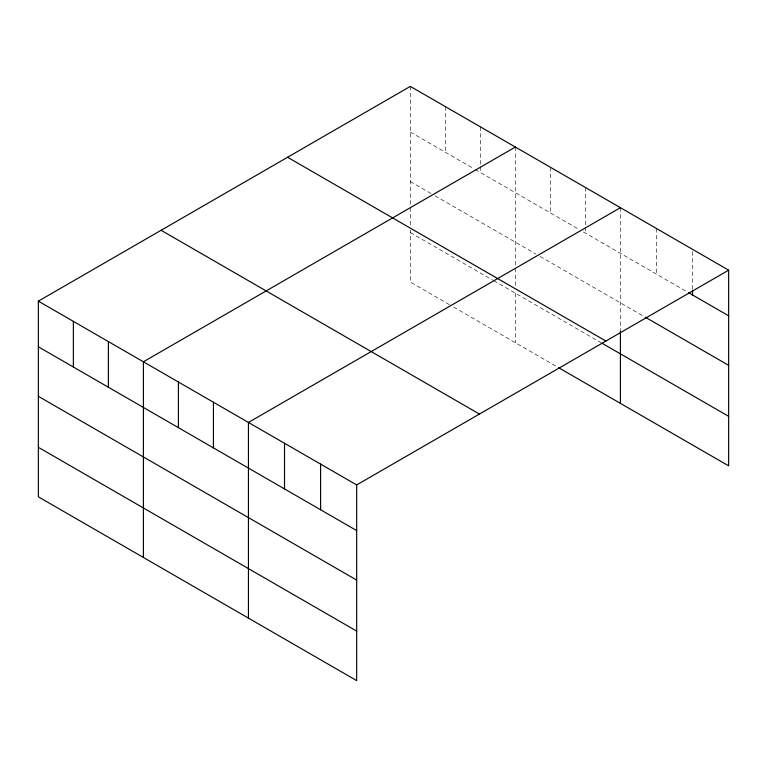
<?xml version="1.0" encoding="UTF-8"?>
<svg xmlns="http://www.w3.org/2000/svg" width="767" height="767" viewBox="0 0 767 767"><rect width="100%" height="100%" fill="white"/><g stroke="black" fill="none" stroke-linecap="round" stroke-linejoin="round"><path stroke-width="0.58" stroke-dasharray="3.83 2.88" d="M410.326 132.039L474.179 168.903M475.204 169.497L578.193 228.959M583.342 231.931L687.424 292.016M410.326 181.549L430.92 193.437M435.042 195.815L535.97 254.088M540.093 256.466L644.127 316.531M410.326 232.554L492.711 280.128M493.747 280.722L600.849 342.561M449.462 304.662L410.326 282.064L410.326 230.186M453.575 307.04L557.599 367.096M692.572 251.691L692.572 289.14M656.494 228.518L656.494 274.164M620.417 207.694L620.417 331.315M585.403 187.474L585.403 226.102M585.403 227.272L585.403 233.12M550.39 167.254L550.39 212.9M515.366 147.043L515.366 267.108M515.366 268.297L515.366 286.091M515.366 293.205L515.366 342.715M480.353 126.823L480.353 165.451M480.353 166.621L480.353 172.47M445.339 106.613L445.339 152.259M410.326 86.393L410.326 206.457M410.326 207.646L410.326 225.44"/><path stroke-width="1.15" d="M728.65 270.176L410.326 86.393L38.35 301.153L38.35 496.824L356.674 680.607L356.674 484.936L728.65 270.176L728.65 465.847L558.625 367.69M515.366 147.043L143.4 361.794L143.4 557.475M620.417 207.694L248.441 422.444L248.441 618.125M688.45 292.611L728.65 315.822M645.162 317.126L728.65 365.332M287.567 157.264L605.901 341.047M601.884 343.156L728.65 416.337M161.099 230.282L479.433 414.065M38.35 301.153L356.674 484.936M38.35 346.799L356.674 530.582M38.35 396.309L356.674 580.092M38.35 447.314L356.674 631.097M692.572 290.31L692.572 294.998M620.417 331.315L620.417 403.365M320.596 464.102L320.596 509.748M284.519 443.278L284.519 488.924M213.427 402.234L213.427 447.88M178.414 382.014L178.414 427.66M108.377 341.583L108.377 387.23M73.364 321.363L73.364 367.01"/></g></svg>
